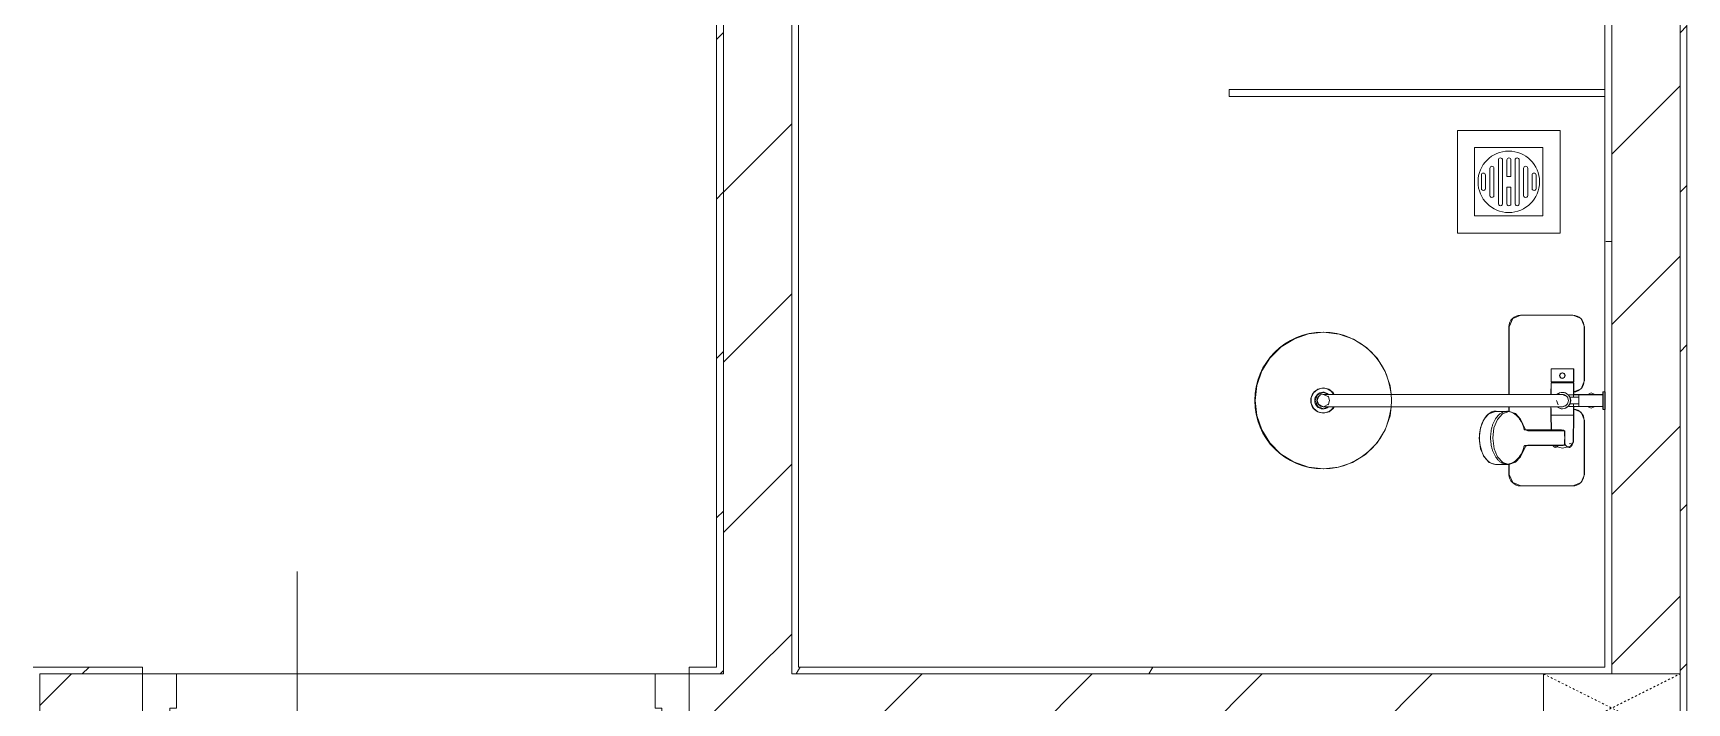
# Model space of a CAD drawing. Header units: millimetres. Extents: x 5357 to 201988, y -16345 to 109895.
# Drawn here: x 86268 to 88688, y 37994 to 38975 of the extents above; entities that cross this region are included whole.
import ezdxf

# ---------------------------------------------------------------- set-up
doc = ezdxf.new("R2010")
doc.units = ezdxf.units.MM
doc.linetypes.add('Dash', pattern=[6, 3, -3])
for name, color, linetype, lineweight in [('0-1', 7, 'Continuous', 5), ('A-DETL-GENF-1', 53, 'Continuous', 9), ('A-DETL-THIN-1', 7, 'Continuous', 9), ('A-DOOR-1', 53, 'Continuous', 9), ('A-FLOR-1', 10, 'Continuous', 9), ('A-FLOR-2', 53, 'Continuous', 9), ('A-GLAZ-CURT-1', 53, 'Continuous', 9), ('A-WALL-1', 9, 'Continuous', 18), ('A-WALL-2', 53, 'Continuous', 9), ('A-WALL-PATT-1', 10, 'Continuous', 9), ('A-WALL-PATT-2', 53, 'Continuous', 9), ('I-WALL-1', 9, 'Continuous', 18), ('M-EQPM-1', 53, 'Continuous', 9), ('P-SANR-FIXT', 6, 'Continuous', 9), ('P-SANR-FIXT-1', 53, 'Continuous', 9), ('S-COLS-2', 9, 'Continuous', 18), ('S-COLS-4', 53, 'Continuous', 9), ('S-COLS-HDLN-1', 53, 'Dash', 9)]:
    doc.layers.add(name, color=color, linetype=linetype, lineweight=lineweight)
pattern_1 = [(45, (0, 0), (-116.67262, 116.67262), [])]
pattern_2 = [(0, (0, 0), (894.08, 223.52), [73.762, -596.798, 73.762, -596.798, -3576.32]), (0, (0, 0), (894.08, 223.52), [-1341.12, 73.762, -1267.358, 73.762, -596.798, -1564.64]), (0, (0, 0), (894.08, 223.52), [-3352.8, 73.762, -373.278, 73.762, -1043.838]), (120, (335.28, 111.76), (-640.614, 662.536), [73.762, -596.798, 73.762, -4173.118]), (120, (335.28, 111.76), (-640.614, 662.536), [-744.322, -596.798, 73.762, -1267.358, -2235.2]), (120, (335.28, 111.76), (-640.614, 662.536), [-2682.24, 73.762, -596.798, 73.762, -1490.878]), (120, (335.28, 111.76), (-640.614, 662.536), [-3426.562, -373.278, 73.762, -1043.838]), (240, (447.04, 558.8), (-253.466, -886.056), [73.762, -596.798, 73.762, -4173.118]), (240, (447.04, 558.8), (-253.466, -886.056), [-744.322, -596.798, 73.762, -1267.358, -2235.2]), (240, (447.04, 558.8), (-253.466, -886.056), [-2682.24, 73.762, -596.798, 73.762, -1490.878]), (240, (447.04, 558.8), (-253.466, -886.056), [-3426.562, -373.278, 73.762, -1043.838])]
pattern_3 = [(45, (0, 0), (-124.4508, 124.4508), [])]

# ---------------------------------------------------------------- blocks, each defined once
blk = doc.blocks.new('NCV_TKTC_KET CAU_rvt-1-TKCS_MB SÂN ĐƯỜNG NỘI BỘ')
at = {"layer": 'A-FLOR-1'}
for p, q in [((86456.3, 38036.9), (86427.6, 38036.9)), ((86427.6, 38036.9), (86456.3, 38036.9)), ((86427.6, 38036.9), (86456.3, 38036.9)), ((86456.3, 38036.9), (86427.6, 38036.9))]:
    blk.add_line(p, q, dxfattribs=at)
blk = doc.blocks.new('DOOR_CW_01 CANH MO-PANEL KINH - DIG_02-800x2200-CỬA NHÔM KÍNH-401063-TKCS_MB SÂN ĐƯỜNG NỘI BỘ')
at = {"layer": 'A-DETL-GENF-1'}
for p, q in [((-347, -182), (-347, -62)), ((-347, -62), (-307, -62)), ((-307, -62), (-307, -182)), ((-307, -182), (-347, -182)), ((-341, -196), (-341, -182)), ((-341, -182), (-313, -182)), ((-313, -182), (-313, -196)), ((-347, -196), (-341, -196)), ((-347, -638), (-347, -196)), ((-307, -196), (-313, -196)), ((-307, -196), (-307, -638)), ((-383.9, -611.2), (-377.3, -615.8)), ((-270.1, -611.2), (-276.7, -615.8)), ((-392, -637), (-392, -716.5)), ((-384, -699.5), (-384, -637)), ((-347, -638), (-341, -638)), ((-307, -652), (-347, -652)), ((-347, -652), (-347, -772)), ((-341, -652), (-341, -638)), ((-313, -652), (-341, -652)), ((-307, -638), (-313, -638)), ((-313, -638), (-313, -652)), ((-307, -772), (-307, -652)), ((-270, -699.5), (-270, -637)), ((-262, -637), (-262, -716.5)), ((-349, -692.2), (-349, -731.8)), ((-347, -692.2), (-349, -692.2)), ((-347, -692.2), (-347, -731.8)), ((-307, -692.2), (-307, -731.8)), ((-307, -692.2), (-305, -692.2)), ((-305, -692.2), (-305, -731.8)), ((-349, -720.5), (-388, -720.5)), ((-349, -703.5), (-380, -703.5)), ((-305, -703.5), (-274, -703.5)), ((-305, -720.5), (-266, -720.5)), ((-349, -731.8), (-347, -731.8)), ((-305, -731.8), (-307, -731.8)), ((-347, -772), (-307, -772))]:
    blk.add_line(p, q, dxfattribs=at)
blk.add_circle((-357, -60), 10, dxfattribs=at)
for centre, radius, start, end in [((-357, -60), 714, 268, 0), ((-347, -637), 45, 145, 180), ((-347, -637), 37, 145, 180), ((-307, -637), 37, 0, 35), ((-307, -637), 45, 360, 35), ((-380, -699.5), 4, 180, 270), ((-274, -699.5), 4, 270, 0), ((-388, -716.5), 4, 180, 270), ((-266, -716.5), 4, 270, 0)]:
    blk.add_arc(centre, radius, start, end, dxfattribs=at)
at = {"layer": 'A-DOOR-1'}
for p, q in [((-400, -50), (-400, 50)), ((-400, 50), (-350, 50)), ((-350, 50), (-350, 0)), ((350, 0), (350, 50)), ((350, 50), (400, 50)), ((400, 50), (400, -50)), ((-360, 0), (-360, -50)), ((-350, 0), (-360, 0)), ((360, 0), (350, 0)), ((360, -50), (360, 0)), ((-360, -50), (-400, -50)), ((-357, -50), (-332, -50)), ((400, -50), (360, -50))]:
    blk.add_line(p, q, dxfattribs=at)
blk = doc.blocks.new('93925000_0001 - 93925000_top_dwg_93925000_T-348115-TKCS_MB SÂN ĐƯỜNG NỘI BỘ')
at = {"layer": 'P-SANR-FIXT'}
for p, q in [((-125, -47.4), (-125, -123.4)), ((-29.3, -30.4), (-108, -30.4)), ((-46.3, -78.4), (-46.3, -46.7)), ((-27.2, -47.1), (-26.1, -47.1)), ((21.5, -45.9), (60.6, -46.7)), ((29.3, -30.4), (108, -30.4)), ((125, -47.4), (125, -123.4)), ((-9, -412.5), (-9, -62.5)), ((9, -62.5), (9, -412.5)), ((43, -64.7), (43, -117.7)), ((65.8, -117.7), (65.8, -64.7)), ((-27.2, -77.9), (-26.1, -77.9)), ((43, -78.7), (21.5, -79.2)), ((42.7, -117.9), (42.7, -117.9)), ((43.2, -117.6), (43.2, -117.5)), ((65.6, -117.5), (65.6, -117.6)), ((66.1, -117.9), (66.1, -117.9)), ((-108, -140.4), (-9, -140.4)), ((9, -140.4), (16.1, -140.4)), ((15.4, -159.1), (15.8, -143.3)), ((108, -140.4), (92.7, -140.4)), ((93, -143.3), (93.4, -159.1))]:
    blk.add_line(p, q, dxfattribs=at)
at = {"layer": 'P-SANR-FIXT', "flags": 128}
for points in [[(-45.8, -46.1), (-27.2, -46.1), (-27.2, -78.9), (-45.8, -78.9)], [(-26.1, -46), (-26.1, -78.9), (-9, -79)], [(21.5, -47.4), (21.5, -79.1), (9, -79)]]:
    blk.add_lwpolyline(points, dxfattribs=at)
at = {"layer": 'P-SANR-FIXT'}
for centre, radius in [((-36.5, -62.5), 3.95), ((0, -412.5), 100)]:
    blk.add_circle(centre, radius, dxfattribs=at)
for centre, radius, start, end in [((-108, -47.4), 17, 90, 180), ((-45.8, -46.6), 0.5, 90, 180), ((-29.3, -47.4), 17, 4.7626, 90), ((29.3, -47.4), 17, 90, 175.2374), ((59.7, -57.1), 10.5, 38.6491, 85.492), ((108, -47.4), 17, 360, 90), ((0, -62.5), 12, 318.5904, 221.4096), ((0, -62.5), 9, 90, 180.0008), ((0, -62.5), 9, 360, 90), ((45.7, -61.8), 2.59, 155.1929, 175.7071), ((45.9, -61.8), 2.75, 130.8294, 155.1929), ((46.1, -62.1), 3.08, 110.5459, 130.8294), ((54.4, -334.8), 275.9, 88.2683, 91.7343), ((-11.1, -67.1), 76.9, 1.7693, 4.1075), ((65.2, -72.4), 3.46, 323.2522, 79.3541), ((-45.8, -78.4), 0.5, 180, 270), ((52.2, -161.1), 44.1, 113.3199, 117.0258), ((51.7, -159.9), 42.8, 109.7779, 113.2977), ((52.5, -162.2), 45.2, 106.1472, 109.7766), ((53.2, -164.5), 47.7, 103.9355, 106.1665), ((39.1, -108.2), 10.4, 284.3956, 285.5116), ((40.8, -114.2), 4.19, 285.5116, 289.9665), ((40.2, -112.5), 6, 289.9665, 292.7061), ((41.4, -115.3), 2.96, 292.7061, 296.5405), ((41.3, -115.1), 3.16, 296.9591, 300.8286), ((41.8, -115.8), 2.26, 300.8286, 305.287), ((42.1, -116.4), 1.64, 305.287, 309.9326), ((42.6, -116.9), 0.906, 309.9326, 315.24), ((66.5, -116.6), 1.39, 229.6335, 235.1234), ((66.3, -116.8), 1.08, 225.1702, 229.6335), ((67.3, -115.4), 2.79, 235.1234, 238.7439), ((67.2, -115.6), 2.6, 238.7439, 243.4573), ((67.8, -114.4), 3.89, 243.9189, 246.8313), ((68.1, -113.8), 4.52, 246.843, 250.4792), ((68.3, -113.2), 5.24, 250.478, 254.0406), ((68.5, -112.7), 5.75, 254.0357, 256.0561), ((55.4, -165.2), 48.4, 73.8659, 76.0481), ((56.2, -162.4), 45.5, 70.241, 73.86), ((57.4, -159.2), 42.1, 66.6693, 70.2637), ((56.5, -161.3), 44.3, 62.9815, 66.6728), ((-108, -123.4), 17, 180, 270), ((32.6, -143.6), 16.9, 172.414, 179.1297), ((33.7, -143.7), 17.9, 164.9525, 172.4168), ((35.2, -144.2), 19.5, 157.9614, 164.9563), ((37.1, -144.9), 21.6, 151.4775, 157.9654), ((39.3, -146.1), 24, 145.4892, 151.4815), ((41.5, -147.6), 26.8, 139.9517, 145.4927), ((43.6, -149.4), 29.5, 134.7867, 139.9744), ((46.2, -152), 33.2, 130.0223, 134.7808), ((47.7, -153.8), 35.5, 125.4414, 130.0144), ((49.9, -156.8), 39.2, 121.1773, 125.4365), ((50.6, -157.9), 40.5, 119.697, 121.1761), ((51, -158.7), 41.5, 117.0276, 119.7085), ((58, -158.4), 41.1, 60.2783, 62.9855), ((57.7, -158.9), 41.7, 58.8444, 60.2824), ((59.2, -156.4), 38.7, 54.5377, 58.8482), ((60.9, -154), 35.8, 50.0034, 54.5405), ((62.8, -151.7), 32.8, 45.1921, 50.0042), ((65, -149.6), 29.8, 40.0487, 45.1896), ((87.6, -128.4), 1.5, 180, 187.5386), ((87.6, -128.4), 1.5, 258.6057, 270), ((67.2, -147.7), 26.8, 34.5125, 40.0422), ((69.4, -146.2), 24.2, 28.5363, 34.4919), ((73.8, -143.9), 19.2, 21.6374, 28.9183), ((71.2, -145), 22.1, 15.4436, 21.6374), ((76.8, -143.4), 16.2, 7.1859, 15.4436), ((73.9, -143.8), 19.1, 1.2699, 7.1859), ((108, -123.4), 17, 270, 360), ((32.7, -159), 17.3, 181.3198, 222.2619), ((76, -159), 17.4, 317.3098, 358.6393), ((54.2, -123), 60.6, 259.1395, 270.1494), ((54.2, -119.5), 64.1, 270.1494, 280.3637), ((0, -412.5), 18, 120.2491, 59.7509), ((0, -412.5), 12.2, 137.7946, 42.2054), ((0, -412.5), 9, 180, 0)]:
    blk.add_arc(centre, radius, start, end, dxfattribs=at)
for points, degree in [([(-12.9, 0), (-12.9, -1.5), (-12.9, -3)], 2), ([(12.9, 0), (0, 0), (-12.8, 0)], 2), ([(12.8, 0), (12.9, 0), (12.9, 0)], 2), ([(12.9, 0), (12.9, -1.5), (12.9, -3)], 2), ([(-12.9, -3), (0, -3), (12.8, -3)], 2), ([(-12.8, -3), (-12.9, -3), (-12.9, -3)], 2), ([(-8.5, -3.8), (-8.5, -20.9), (-8.5, -38)], 2), ([(8.5, -3.8), (8.5, -20.9), (8.5, -38)], 2), ([(-5, -46), (-15.5, -46), (-26.1, -46)], 2), ([(-8.5, -38), (0, -38), (8.5, -38)], 2), ([(-5, -38), (-5, -44.8), (-5, -51.6)], 2), ([(5, -38), (5, -44.8), (5, -51.6)], 2), ([(5, -46), (13.3, -46), (21.5, -46)], 2), ([(43.2, -61.6), (43.1, -62.2), (43.3, -62.8), (43, -63.5), (43, -64.1), (43, -64.7)], 5), ([(46.1, -59), (45.8, -59), (45.6, -59), (45.4, -59.1), (45.2, -59.1), (45, -59.2)], 5), ([(65.6, -61.6), (65.6, -60.8), (65.5, -60), (64.3, -59), (63.5, -59), (62.7, -59)], 5), ([(42.8, -182.5), (33, -180.6), (24.7, -176.4), (19.9, -170.7)], 3), ([(88.8, -170.8), (83.9, -176.5), (75.6, -180.7), (65.8, -182.5)], 3)]:
    blk.add_open_spline(points, degree=degree, dxfattribs=at)
for points, weights in [([(-9.3, -3), (-8.5, -3), (-8.5, -3.8)], [1, 0.707106775639, 1]), ([(9.3, -3), (8.5, -3), (8.5, -3.8)], [1, 0.707106765177, 1]), ([(21.5, -45.9), (21.5, -45.7), (21.5, -47.4)], [0.874147445041, 0.908470869121, 1]), ([(67.9, -74.4), (66.9, -75.7), (65.8, -76.4)], [1, 0.991614392871, 1]), ([(54.4, -167.3), (15.8, -167.3), (15.8, -143.6)], [1, 0.707106781187, 1]), ([(93, -143.6), (93, -167.3), (54.4, -167.3)], [1, 0.707106781187, 1])]:
    blk.add_rational_spline(points, weights, degree=2, dxfattribs=at)
blk.add_open_spline([(68, -50.6), (68.4, -51.1), (68.6, -51.7), (68.7, -53.5), (68.2, -54.7), (66.1, -57), (64.6, -58.1), (62.7, -59)], degree=3, knots=[0.3623591, 0.3623591, 0.3623591, 0.3623591, 0.4991435, 0.4991435, 0.7494159, 0.7494159, 0.9564651, 0.9564651, 0.9564651, 0.9564651], dxfattribs=at)
blk = doc.blocks.new('93925000_0001 - 93925000_top_dwg-348114-TKCS_MB SÂN ĐƯỜNG NỘI BỘ')
blk.add_blockref('93925000_0001 - 93925000_top_dwg_93925000_T-348115-TKCS_MB SÂN ĐƯỜNG NỘI BỘ', (0, 0))
blk = doc.blocks.new('93925000_0001 - 93925000_3D_low_dwg-348120-TKCS_MB SÂN ĐƯỜNG NỘI BỘ')
at = {"layer": 'P-SANR-FIXT'}
for p, q in [((-13, -2.4), (-13, 0.4)), ((-13, -2.4), (-13, 0.4)), ((-13, 0.4), (-11.6, 0.4)), ((-13, 0.4), (-12.1, 0.4)), ((-13, 0.4), (-11.6, 0.4)), ((-13, 0.4), (-12.1, 0.4)), ((-12.1, 0.4), (-9.1, 0.4)), ((-12.1, 0.4), (-9.1, 0.4)), ((-8, 0.4), (-11.6, 0.4)), ((-8, 0.4), (-11.6, 0.4)), ((-9.1, 0.4), (-5, 0.4)), ((-9.1, 0.4), (-5, 0.4)), ((-2.7, 0.4), (-8, 0.4)), ((-2.7, 0.4), (-8, 0.4)), ((-5, 0.4), (0, 0.4)), ((-5, 0.4), (0, 0.4)), ((2.9, 0.4), (-2.7, 0.4)), ((2.9, 0.4), (-2.7, 0.4)), ((0, 0.4), (5.1, 0.4)), ((0, 0.4), (5.1, 0.4)), ((8.2, 0.4), (2.9, 0.4)), ((8.2, 0.4), (2.9, 0.4)), ((5.1, 0.4), (9, 0.4)), ((5.1, 0.4), (9, 0.4)), ((11.6, 0.4), (8.2, 0.4)), ((11.6, 0.4), (8.2, 0.4)), ((9, 0.4), (12, 0.4)), ((9, 0.4), (12, 0.4)), ((13, 0.4), (11.6, 0.4)), ((13, 0.4), (11.6, 0.4)), ((12, 0.4), (13, 0.4)), ((12, 0.4), (13, 0.4)), ((13, -2.4), (13, 0.4)), ((13, -2.4), (13, 0.4)), ((-13, -2.4), (-11.6, -2.4)), ((-12.1, -2.4), (-13, -2.4)), ((-13, -2.4), (-11.6, -2.4)), ((-12.1, -2.4), (-13, -2.4)), ((-9.1, -2.4), (-12.1, -2.4)), ((-9.1, -2.4), (-12.1, -2.4)), ((-11.6, -2.4), (-8.9, -2.4)), ((-11.6, -2.4), (-8.5, -2.4)), ((-11.1, -20.1), (-8.9, -14.6)), ((-8.9, -25.2), (-11.1, -20.1)), ((-5, -2.4), (-9.1, -2.4)), ((-8.9, -45.6), (-8.9, -2.4)), ((-8.5, -52.1), (-8.5, -2.4)), ((-6.1, -2.4), (-8.5, -2.4)), ((-0.3, -2.4), (-6.1, -2.4)), ((0, -2.4), (-5, -2.4)), ((-0.3, -2.4), (6.1, -2.4)), ((5.1, -2.4), (0, -2.4)), ((5.1, -2.4), (9, -2.4)), ((6.1, -2.4), (8.5, -2.4)), ((8.5, -2.4), (8.5, -52.1)), ((11.6, -2.4), (8.5, -2.4)), ((11.6, -2.4), (8.9, -2.4)), ((8.9, -2.4), (8.9, -45.6)), ((11.1, -20.1), (8.9, -15)), ((8.9, -25.6), (11.1, -20.1)), ((9, -2.4), (12, -2.4)), ((9, -2.4), (12, -2.4)), ((13, -2.4), (11.6, -2.4)), ((13, -2.4), (11.6, -2.4)), ((12, -2.4), (13, -2.4)), ((12, -2.4), (13, -2.4)), ((-120, -35), (-125, -47)), ((-125, -47), (-120, -35)), ((-125, -47), (-125, -123)), ((-125, -123), (-125, -47)), ((-108, -30), (-120, -35)), ((-120, -35), (-108, -30)), ((-29.2, -30), (-108, -30)), ((-108, -30), (-29.2, -30)), ((-46.3, -45.7), (-27.2, -45.6)), ((-46.3, -45.7), (-46.3, -46.9)), ((-46.3, -46.9), (-46.3, -45.7)), ((-46.3, -50.5), (-46.3, -46.9)), ((-17.2, -35), (-29.2, -30)), ((-29.2, -30), (-17.2, -35)), ((-27.2, -45.6), (-27.2, -46.8)), ((-27.2, -46.8), (-27.2, -45.6)), ((-27.2, -46.8), (-27.2, -50.4)), ((-8.5, -45.6), (-26.1, -45.6)), ((-26.1, -46.8), (-26.1, -45.6)), ((-26.1, -46.8), (-26.1, -50.4)), ((-12.8, -45.6), (-17.2, -35)), ((-17.2, -35), (-12.8, -45.6)), ((21.5, -45.6), (8.5, -45.6)), ((12.8, -45.6), (17.2, -35)), ((17.2, -35), (12.8, -45.6)), ((17.2, -35), (29.2, -30)), ((17.2, -35), (29.2, -30)), ((21.5, -45.6), (60.6, -46.1)), ((21.5, -46.8), (21.5, -45.6)), ((21.5, -46.8), (21.5, -50.4)), ((108, -30), (29.2, -30)), ((29.2, -30), (108, -30)), ((60.6, -46.1), (66.7, -50.3)), ((120, -35), (108, -30)), ((108, -30), (120, -35)), ((125, -47), (120, -35)), ((120, -35), (125, -47)), ((125, -123), (125, -47)), ((125, -47), (125, -123)), ((-46.3, -50.5), (-46.3, -56.1)), ((-46.3, -56.1), (-46.3, -62.1)), ((-46.3, -68.1), (-46.3, -62.1)), ((-46.3, -73.7), (-46.3, -68.1)), ((-40.5, -62.1), (-39.4, -59.4)), ((-40.5, -62.1), (-39.3, -64.9)), ((-36.6, -58.1), (-39.4, -59.4)), ((-36.5, -66.1), (-39.3, -64.9)), ((-36.6, -58.1), (-33.6, -59.3)), ((-33.6, -64.8), (-36.5, -66.1)), ((-33.6, -59.3), (-32.5, -62.1)), ((-33.6, -64.8), (-32.5, -62.1)), ((-27.2, -56), (-27.2, -50.4)), ((-27.2, -62.1), (-27.2, -56)), ((-27.2, -68.2), (-27.2, -62.1)), ((-27.2, -73.8), (-27.2, -68.2)), ((-26.1, -56), (-26.1, -50.4)), ((-26.1, -62.1), (-26.1, -56)), ((-26.1, -68.2), (-26.1, -62.1)), ((-26.1, -73.8), (-26.1, -68.2)), ((-11.1, -57.5), (-12, -62.1)), ((-11.2, -57.7), (-12, -62.1)), ((-12, -62.1), (-11.2, -66.5)), ((-12, -62.1), (-11.2, -66.5)), ((-8.5, -53.6), (-11.2, -57.7)), ((-8.5, -53.6), (-11.2, -57.7)), ((-11.1, -57.5), (-11.2, -57.7)), ((-11.1, -66.7), (-11.2, -66.5)), ((-11.2, -66.5), (-9, -69.8)), ((-11.1, -66.7), (-9, -69.9)), ((-5.4, -54.9), (-9, -62.1)), ((-9, -62.1), (-9, -66.3)), ((-9, -79.5), (-9, -66.3)), ((-4.4, -50.9), (-8.5, -53.6)), ((-4.4, -50.9), (-8.5, -53.6)), ((-5.4, -54.9), (-6.9, -57.9)), ((0, -53.1), (-5.4, -54.9)), ((-4.6, -51), (-4.4, -50.9)), ((0, -50.1), (-4.4, -50.9)), ((4.4, -50.9), (0, -50.1)), ((6.4, -68.5), (0, -71.1)), ((4.4, -50.9), (8.5, -53.6)), ((4.4, -50.9), (8.5, -53.6)), ((4.4, -50.9), (4.6, -51)), ((9, -62.1), (6.4, -55.7)), ((11.2, -57.7), (8.5, -53.6)), ((11.2, -57.7), (8.5, -53.6)), ((11.1, -57.5), (8.5, -53.6)), ((9, -62.1), (9, -66.5)), ((9, -69.8), (11.2, -66.5)), ((9, -69.8), (11.2, -66.5)), ((9, -79.6), (9, -66.5)), ((9, -69.8), (11.1, -66.7)), ((11.1, -57.5), (11.2, -57.7)), ((11.1, -66.7), (12, -62.1)), ((11.1, -66.7), (11.2, -66.5)), ((12, -62.1), (11.2, -57.7)), ((12, -62.1), (11.2, -57.7)), ((11.2, -66.5), (12, -62.1)), ((21.5, -56), (21.5, -50.4)), ((21.5, -62.1), (21.5, -56)), ((21.5, -68.2), (21.5, -62.1)), ((21.5, -73.8), (21.5, -68.2)), ((43.3, -68.3), (43.8, -62.2)), ((44.3, -58.6), (44.2, -112.9)), ((65.4, -58.6), (44.3, -58.6)), ((63.5, -52.1), (62.2, -49.2)), ((65.4, -58.6), (65.4, -112.9)), ((66.3, -68.3), (65.8, -61.6)), ((66.7, -50.3), (69.5, -62.1)), ((66.7, -73.9), (69.5, -62.1)), ((-46.3, -77.3), (-46.3, -73.7)), ((-46.3, -78.5), (-46.3, -77.3)), ((-46.3, -78.5), (-46.3, -77.3)), ((-46.3, -78.5), (-27.2, -78.6)), ((-27.2, -77.4), (-27.2, -73.8)), ((-27.2, -78.6), (-27.2, -77.4)), ((-27.2, -77.4), (-27.2, -78.6)), ((-26.1, -77.4), (-26.1, -73.8)), ((-26.1, -78.6), (-26.1, -77.4)), ((-26.1, -78.6), (-9, -78.6)), ((-9, -79.5), (-9, -94.5)), ((-9, -94.5), (-9, -122.1)), ((9, -79.6), (9, -94.6)), ((9, -94.6), (9, -122.1)), ((11.5, -78.6), (21.5, -78.6)), ((21.5, -77.4), (21.5, -73.8)), ((21.5, -78.6), (21.5, -77.4)), ((21.5, -78.6), (42.3, -78.3)), ((42.7, -116.4), (27.2, -123.6)), ((44.2, -112.9), (42.7, -116.4)), ((65.4, -112.9), (67, -116.4)), ((67, -116.4), (82.2, -123.4)), ((-125, -123), (-120, -135)), ((-120, -135), (-125, -123)), ((-120, -135), (-108, -140)), ((-108, -140), (-120, -135)), ((-108, -140), (-8.8, -140)), ((-8.8, -140), (-108, -140)), ((-9, -122.1), (-9, -352.1)), ((8.8, -140), (16.1, -140)), ((16.1, -140), (8.8, -140)), ((9, -352.1), (9, -122.1)), ((16, -140.4), (19, -131.1)), ((16, -140.4), (16, -160.1)), ((19.3, -150.1), (16, -140.4)), ((27.2, -123.6), (19, -131.1)), ((82.2, -123.4), (90.4, -130.7)), ((90.4, -130.7), (93.7, -140.4)), ((90.7, -149.6), (93.7, -140.4)), ((93.6, -140), (108, -140)), ((108, -140), (93.6, -140)), ((93.7, -140.4), (93.7, -160.1)), ((108, -140), (120, -135)), ((108, -140), (120, -135)), ((120, -135), (125, -123)), ((125, -123), (120, -135)), ((16, -160.1), (18.8, -169)), ((19.3, -169.7), (16, -160.1)), ((27.5, -157.3), (19.3, -150.1)), ((27.5, -157.3), (39.8, -162.4)), ((39.8, -162.4), (54.8, -164.2)), ((70.6, -162.2), (54.8, -164.2)), ((70.6, -162.2), (82.5, -157.2)), ((90.7, -149.6), (82.5, -157.2)), ((90.7, -169.3), (82.5, -176.8)), ((93.7, -160.1), (90.7, -169.3)), ((25.5, -175.3), (19.3, -169.7)), ((39.8, -182), (27.5, -177)), ((39.6, -182), (54.8, -183.9)), ((39.8, -182), (54.8, -183.9)), ((54.8, -183.9), (70.6, -181.9)), ((54.8, -183.9), (69.3, -182.2)), ((82.5, -176.8), (70.6, -181.9)), ((82.2, -177), (79.6, -178.1)), ((-21.4, -314.2), (-42.5, -321.4)), ((-9, -312.8), (-21.4, -314.2)), ((22.5, -314.4), (9, -312.9)), ((43, -321.6), (22.5, -314.4)), ((-61.8, -333.3), (-77.7, -348.9)), ((-42.5, -321.4), (-61.8, -333.3)), ((61.9, -333.3), (43, -321.6)), ((78.8, -350.3), (61.9, -333.3)), ((-77.7, -348.9), (-89.8, -367.9)), ((-9, -374.4), (-9, -352.1)), ((9, -374.3), (9, -352.1)), ((90.5, -369.3), (78.8, -350.3)), ((-89.8, -367.9), (-97.3, -388.9)), ((-9, -394.7), (-9, -374.4)), ((9, -394.5), (9, -374.3)), ((97.6, -390.1), (90.5, -369.3)), ((-97.3, -388.9), (-100, -411.9)), ((-16.7, -404), (-18.5, -411.9)), ((-11.8, -397.7), (-16.7, -404)), ((-12, -411.9), (-9, -404.4)), ((-9, -396.3), (-11.8, -397.7)), ((-9, -394.7), (-9, -407.6)), ((-5.4, -404.7), (-9, -411.9)), ((-9, -407.6), (-9, -411.9)), ((-5.4, -404.7), (-6.3, -405.5)), ((-5.4, -404.7), (0, -402.9)), ((5.4, -404.7), (0, -402.9)), ((5.4, -404.7), (6.2, -405.4)), ((9, -411.9), (5.4, -404.7)), ((9, -394.5), (9, -407.4)), ((11.7, -397.6), (9, -396.3)), ((12, -411.9), (9, -404.9)), ((9, -411.9), (9, -407.4)), ((11.7, -397.6), (16.7, -403.7)), ((11.7, -397.6), (16.7, -403.7)), ((16.7, -403.7), (18.5, -411.9)), ((16.7, -403.7), (18.5, -411.9)), ((100, -411.9), (97.6, -390.1)), ((-100, -411.9), (-97.6, -433.8)), ((-97.6, -433.8), (-90.5, -454.4)), ((-18.5, -411.9), (-16.5, -420.1)), ((-18.5, -411.9), (-18.5, -411.9)), ((-16.5, -420.1), (-11.3, -426.5)), ((-8.3, -420.6), (-12, -411.9)), ((-11.3, -426.5), (-3.9, -430)), ((-9, -411.9), (-9, -411.9)), ((0, -423.9), (-8.3, -420.6)), ((-5.4, -419.1), (-6.2, -418.4)), ((0, -420.9), (-5.4, -419.1)), ((0, -420.9), (-5.4, -419.1)), ((-3.9, -430), (4.1, -429.9)), ((5.4, -419.1), (0, -420.9)), ((5.4, -419.1), (0, -420.9)), ((8.7, -420.2), (0, -423.9)), ((4.1, -429.9), (11.7, -426.2)), ((5.4, -419.1), (9, -411.6)), ((5.4, -419.1), (9, -411.9)), ((6.2, -418.4), (5.4, -419.1)), ((8.7, -420.2), (12, -411.9)), ((9, -411.6), (9, -411.9)), ((16.5, -420.1), (11.7, -426.2)), ((18.5, -411.9), (16.5, -420.1)), ((18.5, -411.9), (18.5, -411.9)), ((89.8, -455.8), (97.5, -433.9)), ((100, -411.9), (97.5, -433.9)), ((-90.5, -454.4), (-78.4, -473.9)), ((78, -474.5), (89.8, -455.8)), ((-78.4, -473.9), (-62.2, -490.2)), ((61.9, -490.4), (78, -474.5)), ((-62.2, -490.2), (-43.5, -501.9)), ((-43.5, -501.9), (-22.2, -509.4)), ((22.1, -509.4), (42.9, -502.2)), ((42.9, -502.2), (61.9, -490.4)), ((-22.2, -509.4), (-0.1, -511.9)), ((-0.1, -511.9), (22.1, -509.4))]:
    blk.add_line(p, q, dxfattribs=at)
blk = doc.blocks.new('93925000_0001 - FMM 93925000-348244-TKCS_MB SÂN ĐƯỜNG NỘI BỘ')
for name in ['93925000_0001 - 93925000_3D_low_dwg-348120-TKCS_MB SÂN ĐƯỜNG NỘI BỘ', '93925000_0001 - 93925000_top_dwg-348114-TKCS_MB SÂN ĐƯỜNG NỘI BỘ']:
    blk.add_blockref(name, (0, 0))
blk = doc.blocks.new('THU NUOC - THU NUOC-V104-TKCS_MB SÂN ĐƯỜNG NỘI BỘ')
at = {"layer": 'M-EQPM-1'}
for p, q in [((-66.3, 70.6), (-66.3, -79.4)), ((83.7, 70.6), (-66.3, 70.6)), ((83.7, -79.4), (83.7, 70.6)), ((58.7, 45.6), (-41.3, 45.6)), ((-41.3, 45.6), (-41.3, -54.4)), ((-1.1, 35.6), (18.5, 35.6)), ((18.5, 29.6), (-1.1, 29.6)), ((58.7, -54.4), (58.7, 45.6)), ((-23.3, 10.8), (40.9, 10.8)), ((40.9, 4.8), (-23.3, 4.8)), ((-11, 23.3), (28.5, 23.3)), ((28.5, 17.3), (-11, 17.3)), ((-23.3, -1.2), (0.7, -1.2)), ((0.7, -7.2), (-23.3, -7.2)), ((-23.3, -13.6), (40.9, -13.6)), ((40.9, -19.6), (-23.3, -19.6)), ((0.7, -1.2), (0.7, -7.2)), ((16.7, -1.2), (40.9, -1.2)), ((16.7, -7.2), (16.7, -1.2)), ((40.9, -7.2), (16.7, -7.2)), ((-11, -26.1), (28.5, -26.1)), ((28.5, -32.1), (-11, -32.1)), ((-1.1, -38.5), (18.5, -38.5)), ((18.5, -44.5), (-1.1, -44.5)), ((-41.3, -54.4), (58.7, -54.4)), ((-66.3, -79.4), (83.7, -79.4))]:
    blk.add_line(p, q, dxfattribs=at)
for centre, radius, start, end in [((8.7, -4.4), 45, 0, 180), ((8.7, -4.4), 45, 0, 180), ((-1.1, 32.6), 3, 90, 270), ((18.5, 32.6), 3, 270, 90), ((-23.3, 7.8), 3, 90, 270), ((-11, 20.3), 3, 90, 270), ((28.5, 20.3), 3, 270, 90), ((40.9, 7.8), 3, 270, 90), ((8.7, -4.4), 45, 180, 360), ((8.7, -4.4), 45, 180, 360), ((-23.3, -4.2), 3, 90, 270), ((-23.3, -16.6), 3, 90, 270), ((40.9, -4.2), 3, 270, 90), ((40.9, -16.6), 3, 270, 90), ((-11, -29.1), 3, 90, 270), ((-1.1, -41.5), 3, 90, 270), ((18.5, -41.5), 3, 270, 90), ((28.5, -29.1), 3, 270, 90)]:
    blk.add_arc(centre, radius, start, end, dxfattribs=at)
blk = doc.blocks.new('System Panel - Glazed-1033948-TKCS_MB SÂN ĐƯỜNG NỘI BỘ')
at = {"layer": 'A-GLAZ-CURT-1'}
for p, q in [((275, 5), (-275, 5)), ((-275, 5), (-275, -5)), ((275, -5), (275, 5)), ((-275, -5), (275, -5))]:
    blk.add_line(p, q, dxfattribs=at)
blk = doc.blocks.new('G1_SOF - BO TRU - 100x200-V107-TKCS_MB SÂN ĐƯỜNG NỘI BỘ')
at = {"layer": 'S-COLS-2'}
for p, q in [((-50, 100), (50, 100)), ((-50, -100), (-50, 100)), ((50, 100), (50, -100)), ((50, -100), (-50, -100))]:
    blk.add_line(p, q, dxfattribs=at)
at = {"layer": 'S-COLS-HDLN-1'}
for p, q in [((50, -100), (-50, 100)), ((-50, -100), (50, 100))]:
    blk.add_line(p, q, dxfattribs=at)
blk = doc.blocks.new('NCV_TKTC_TANG 1_rvt-1-TKCS_MB SÂN ĐƯỜNG NỘI BỘ')
at = {"layer": 'A-WALL-PATT-1'}
h = blk.add_hatch(dxfattribs=at)
h.set_pattern_fill('FP_1', color=256, style=0, pattern_type=2)
h.set_pattern_definition(pattern_3)
h.paths.add_polyline_path([(87377.6, 38036.9), (87377.6, 40336.9), (87277.6, 40336.9), (87277.6, 38036.9)])
h = blk.add_hatch(dxfattribs=at)
h.set_pattern_fill('FP_3', color=256, style=0, pattern_type=2)
h.set_pattern_definition(pattern_2)
h.paths.add_polyline_path([(87387.6, 38036.9), (87387.6, 40336.9), (87377.6, 40336.9), (87377.6, 38036.9)])
h = blk.add_hatch(dxfattribs=at)
h.set_pattern_fill('FP_3', color=256, style=0, pattern_type=2)
h.set_pattern_definition(pattern_2)
h.paths.add_polyline_path([(88577.6, 38036.9), (88577.6, 40326.9), (88567.6, 40326.9), (88569.2, 38036.9)])
h = blk.add_hatch(dxfattribs=at)
h.set_pattern_fill('FP_1', color=256, style=0, pattern_type=2)
h.set_pattern_definition(pattern_3)
h.paths.add_polyline_path([(88677.6, 36736.9), (88677.6, 37936.9), (88577.6, 37936.9), (88577.6, 36737.8), (88677.5, 36737.7)])
h.paths.add_polyline_path([(88677.6, 38036.9), (88677.6, 40336.9), (88577.6, 40336.9), (88577.6, 38036.9)])
h = blk.add_hatch(dxfattribs=at)
h.set_pattern_fill('FP_3', color=256, style=0, pattern_type=2)
h.set_pattern_definition(pattern_2)
h.paths.add_polyline_path([(87387.6, 38036.9), (88567.6, 38036.9), (88567.6, 38046.9), (87387.6, 38046.9), (87387.6, 38043.6)])
h = blk.add_hatch(dxfattribs=at)
h.set_pattern_fill('FP_1', color=256, style=0, pattern_type=2)
h.set_pattern_definition(pattern_3)
h.paths.add_polyline_path([(86277.6, 36737.8), (86377.6, 36737.8), (86377.6, 38036.9), (86277.6, 38036.8), (86277.6, 36912.9)])
h = blk.add_hatch(dxfattribs=at)
h.set_pattern_fill('FP_1', color=256, style=0, pattern_type=2)
h.set_pattern_definition(pattern_3)
h.paths.add_polyline_path([(87277.5, 37936.9), (88477.6, 37937.7), (88477.6, 38036.9), (87227.6, 38036.9), (87227.6, 37936.9)])
h.paths.add_polyline_path([(86387.6, 37936.9), (86427.6, 37936.9), (86427.6, 38036.9), (86377.6, 38036.9), (86377.6, 37936.9)])
at = {"layer": 'A-WALL-PATT-2'}
h = blk.add_hatch(dxfattribs=at)
h.set_pattern_fill('FP_2', color=256, style=0, pattern_type=2)
h.set_pattern_definition(pattern_1)
h.paths.add_polyline_path([(88677.6, 36737.8), (88687.6, 36737.8), (88687.6, 40446.9), (88677.6, 40446.9), (88677.6, 36912.9)])
h = blk.add_hatch(dxfattribs=at)
h.set_pattern_fill('FP_2', color=256, style=0, pattern_type=2)
h.set_pattern_definition(pattern_1)
h.paths.add_polyline_path([(87267.6, 38036.9), (87277.6, 38037), (87277.5, 40336.9), (87267.6, 40336.9), (87267.6, 38046.9)])
h = blk.add_hatch(dxfattribs=at)
h.set_pattern_fill('FP_2', color=256, style=0, pattern_type=2)
h.set_pattern_definition(pattern_1)
h.paths.add_polyline_path([(86387.6, 38036.9), (86427.6, 38036.9), (86427.6, 38046.9), (86267.6, 38046), (86267.6, 38036.9), (86377.6, 38036.9)])
h.paths.add_polyline_path([(87267.6, 38036.9), (87267.6, 38046.9), (87227.6, 38046.9), (87227.6, 38036.9)])
h = blk.add_hatch(dxfattribs=at)
h.set_pattern_fill('FP_2', color=256, style=0, pattern_type=2)
h.set_pattern_definition(pattern_1)
h.paths.add_polyline_path([(86267.6, 36746.9), (86277.6, 36746.9), (86277.5, 38036.9), (86267.6, 38036.9), (86267.6, 36912.9)])
at = {"layer": 'A-DETL-THIN-1'}
blk.add_line((86653.8, 37736.9), (86653.8, 38186.9), dxfattribs=at)
at = {"layer": 'A-FLOR-1'}
blk.add_line((86456.3, 38036.9), (86427.6, 38036.9), dxfattribs=at)
at = {"layer": 'A-FLOR-2'}
blk.add_line((86477.6, 38036.9), (87177.6, 38036.9), dxfattribs=at)
at = {"layer": 'A-WALL-1'}
for p, q in [((87277.6, 40336.9), (87277.6, 38036.9)), ((87377.6, 38036.9), (87377.6, 40336.9)), ((88577.6, 40336.9), (88577.6, 38036.9)), ((88677.6, 38036.9), (88677.6, 40336.9)), ((86377.6, 38036.9), (86277.6, 38036.9)), ((86277.6, 38036.9), (86277.6, 36736.9)), ((87277.6, 38036.9), (87267.6, 38036.9)), ((88477.6, 38036.9), (87377.6, 38036.9))]:
    blk.add_line(p, q, dxfattribs=at)
at = {"layer": 'A-WALL-2'}
for p, q in [((86377.6, 38036.9), (86427.6, 38036.9)), ((86427.6, 38036.9), (86377.6, 38036.9)), ((86477.6, 38036.9), (87177.6, 38036.9)), ((87227.6, 38036.9), (87267.6, 38036.9)), ((87267.6, 38036.9), (87227.6, 38036.9))]:
    blk.add_line(p, q, dxfattribs=at)
at = {"layer": 'I-WALL-1'}
for p, q in [((88687.6, 36747.8), (88687.6, 40446.9)), ((87267.6, 40326.9), (87267.6, 38046.9)), ((87277.6, 38036.9), (87277.6, 40336.9)), ((87377.6, 40336.9), (87377.6, 38036.9)), ((87387.6, 38046.9), (87387.6, 40326.9)), ((88577.6, 38036.9), (88577.6, 40326.9)), ((88677.6, 40336.9), (88677.6, 38036.9)), ((88567.6, 39788.5), (88567.6, 38046.9)), ((86427.6, 38046.9), (86267.6, 38046.9)), ((86427.6, 38036.9), (86427.6, 38046.9)), ((87267.6, 38046.9), (87227.6, 38046.9)), ((87227.6, 38046.9), (87227.6, 38036.9)), ((88567.6, 38046.9), (87387.6, 38046.9)), ((86277.6, 38036.9), (86377.6, 38036.9)), ((86277.6, 36746.9), (86277.6, 38036.9)), ((87267.6, 38036.9), (87277.6, 38036.9)), ((87377.6, 38036.9), (87387.6, 38036.9)), ((87387.6, 38036.9), (88477.6, 38036.9))]:
    blk.add_line(p, q, dxfattribs=at)
at = {"layer": 'A-DOOR-1'}
blk.add_blockref('DOOR_CW_01 CANH MO-PANEL KINH - DIG_02-800x2200-CỬA NHÔM KÍNH-401063-TKCS_MB SÂN ĐƯỜNG NỘI BỘ', (86827.6, 37986.9), dxfattribs=at)
at = {"layer": 'A-GLAZ-CURT-1', "rotation": 180}
blk.add_blockref('System Panel - Glazed-1033948-TKCS_MB SÂN ĐƯỜNG NỘI BỘ', (88292.6, 38886.9), dxfattribs=at)
at = {"layer": 'M-EQPM-1', "rotation": 270.0000000000006}
blk.add_blockref('THU NUOC - THU NUOC-V104-TKCS_MB SÂN ĐƯỜNG NỘI BỘ', (88431.3, 38765.7), dxfattribs=at)
at = {"layer": 'P-SANR-FIXT-1', "rotation": 270.0000000000002}
blk.add_blockref('93925000_0001 - FMM 93925000-348244-TKCS_MB SÂN ĐƯỜNG NỘI BỘ', (88567.6, 38436.9), dxfattribs=at)
at = {"layer": 'S-COLS-4', "rotation": 270.0000000000011}
blk.add_blockref('G1_SOF - BO TRU - 100x200-V107-TKCS_MB SÂN ĐƯỜNG NỘI BỘ', (88577.6, 37986.9), dxfattribs=at)

msp = doc.modelspace()

# ---------------------------------------------------------------- block references
at = {"layer": '0-1'}
for name in ['NCV_TKTC_KET CAU_rvt-1-TKCS_MB SÂN ĐƯỜNG NỘI BỘ', 'NCV_TKTC_TANG 1_rvt-1-TKCS_MB SÂN ĐƯỜNG NỘI BỘ']:
    msp.add_blockref(name, (0, 0), dxfattribs=at)

doc.saveas('drawing.dxf')
